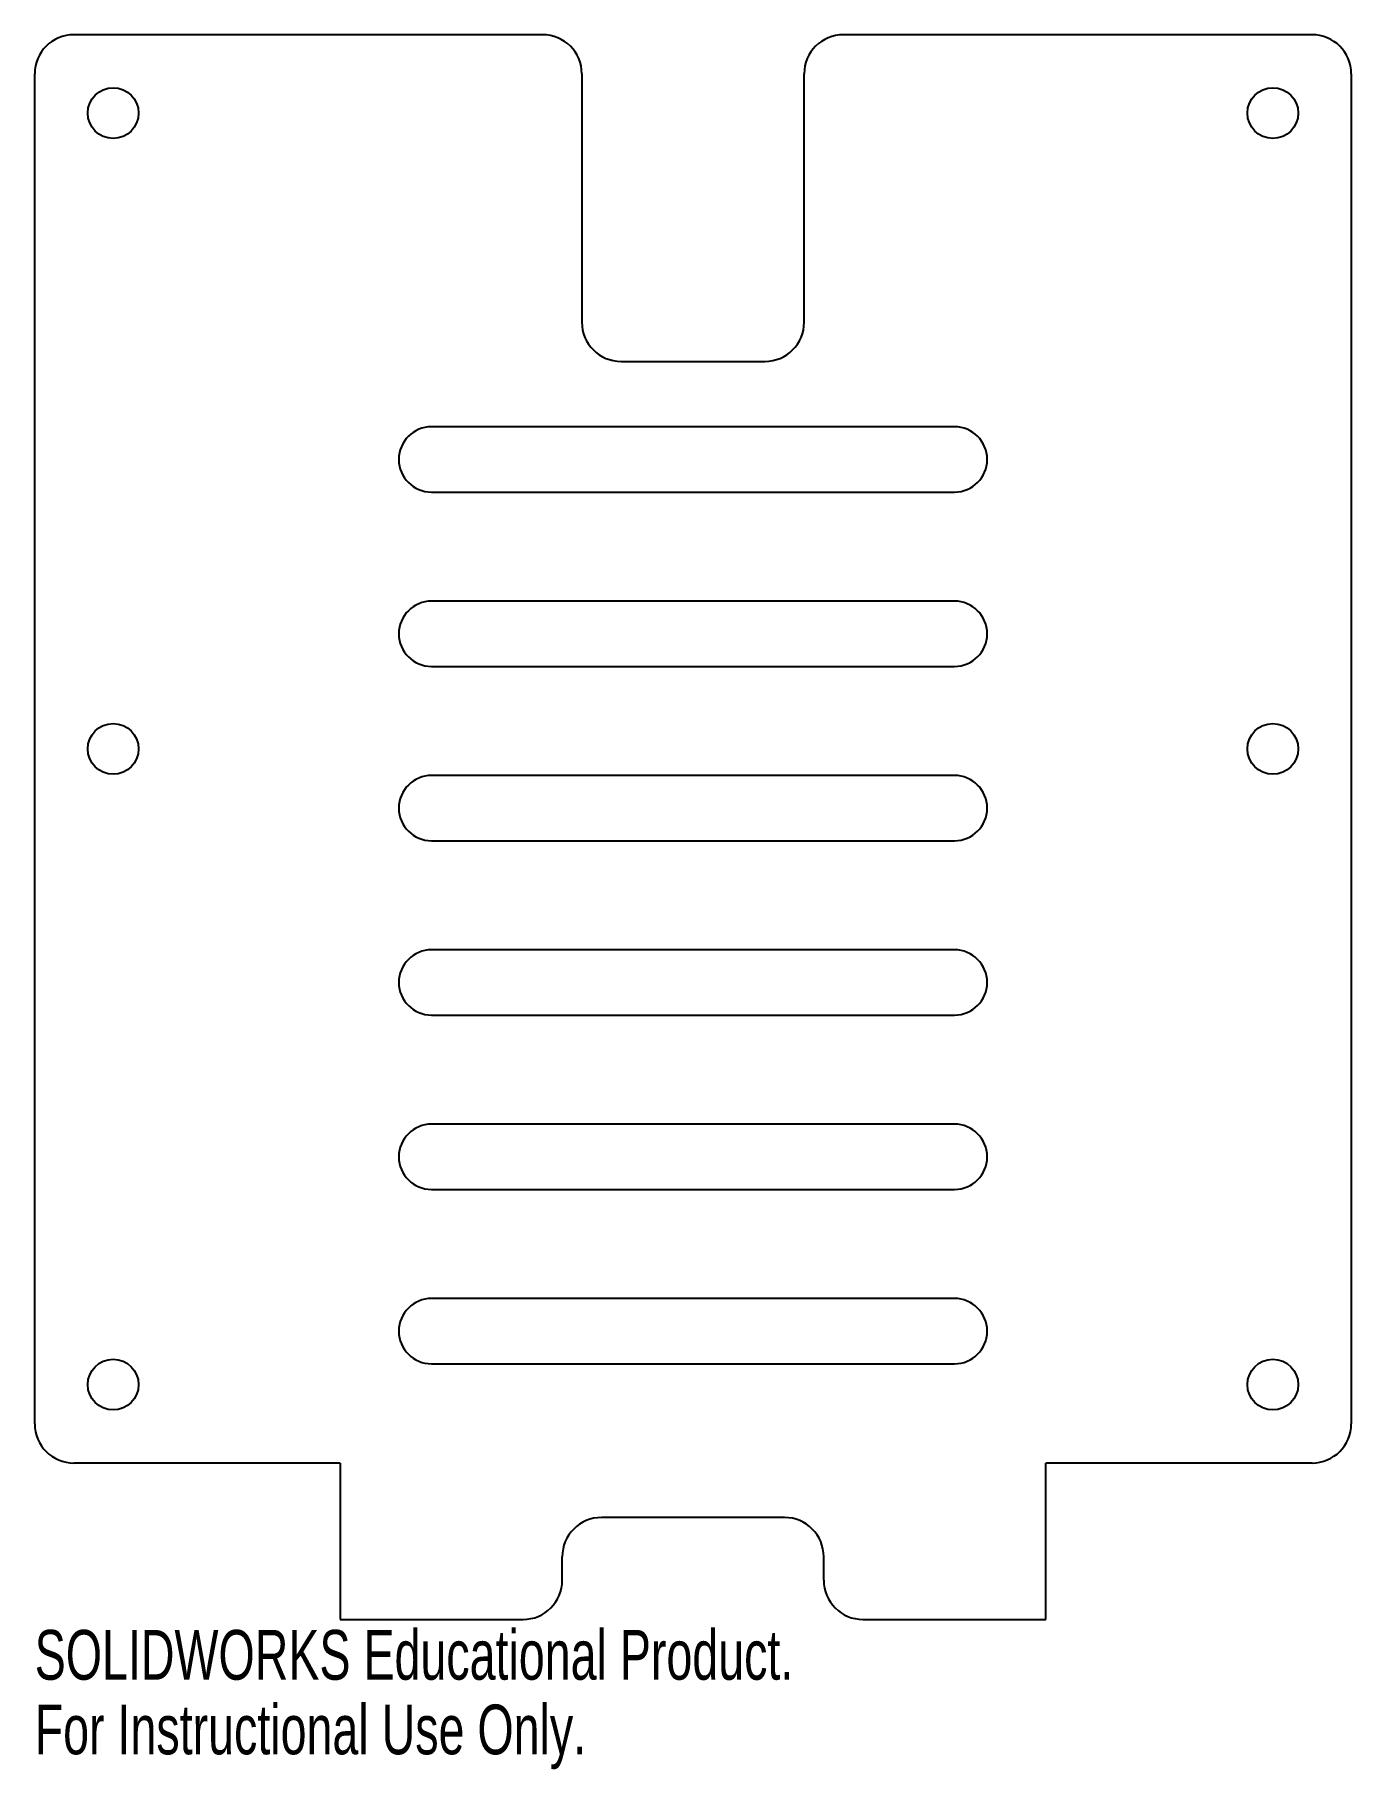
# Model space of a CAD drawing. Header units: inches. Extents: x -2.55 to 2.49, y -1.18 to 5.46.
import ezdxf

# ---------------------------------------------------------------- set-up
doc = ezdxf.new("R2010")
doc.units = ezdxf.units.IN
doc.header["$MEASUREMENT"] = 0
doc.styles.add('SLDTEXTSTYLE0', font='TXT', dxfattribs={"width": 0.7})

msp = doc.modelspace()

# ---------------------------------------------------------------- linework, layer by layer
at = {"color": 7, "linetype": 'Continuous', "lineweight": 25}
for p, q in [((-0.6042, 5.46), (-2.3964, 5.46)), ((2.338, 5.46), (0.5458, 5.46)), ((-2.5464, 0.1454), (-2.5464, 5.31)), ((-0.4542, 5.31), (-0.4542, 4.36)), ((0.3958, 4.36), (0.3958, 5.31)), ((2.488, 5.31), (2.488, 0.1454)), ((-0.3042, 4.21), (0.2458, 4.21)), ((0.9708, 3.96), (-1.0292, 3.96)), ((-1.0292, 3.71), (0.9708, 3.71)), ((0.9708, 3.293), (-1.0292, 3.293)), ((-1.0292, 3.043), (0.9708, 3.043)), ((0.9708, 2.626), (-1.0292, 2.626)), ((-1.0292, 2.376), (0.9708, 2.376)), ((0.9708, 1.959), (-1.0292, 1.959)), ((-1.0292, 1.709), (0.9708, 1.709)), ((0.9708, 1.292), (-1.0292, 1.292)), ((-1.0292, 1.042), (0.9708, 1.042)), ((0.9708, 0.625), (-1.0292, 0.625)), ((-1.0292, 0.375), (0.9708, 0.375)), ((-1.3788, -0.0046), (-2.3964, -0.0046)), ((-1.3788, -0.0046), (-1.3788, -0.6031)), ((2.338, -0.0046), (1.3205, -0.0046)), ((1.3205, -0.6031), (1.3205, -0.0046)), ((0.3208, -0.2131), (-0.3792, -0.2131)), ((-0.5292, -0.4531), (-0.5292, -0.3631)), ((0.4708, -0.4531), (0.4708, -0.3631)), ((-1.3788, -0.6031), (-0.6792, -0.6031)), ((0.6208, -0.6031), (1.3205, -0.6031))]:
    msp.add_line(p, q, dxfattribs=at)
for centre in [(-2.2464, 5.16), (2.188, 5.16), (-2.2464, 2.7277), (2.188, 2.7277), (-2.2464, 0.2954), (2.188, 0.2954)]:
    msp.add_circle(centre, 0.097, dxfattribs=at)
for centre, radius, start, end in [((-2.3964, 5.31), 0.15, 90, 180), ((-0.6042, 5.31), 0.15, 0, 90), ((0.5458, 5.31), 0.15, 90, 180), ((2.338, 5.31), 0.15, 0, 90), ((-0.3042, 4.36), 0.15, 180, 270), ((0.2458, 4.36), 0.15, 270, 0), ((-1.0292, 3.835), 0.125, 90, 270), ((0.9708, 3.835), 0.125, 270, 90), ((-1.0292, 3.168), 0.125, 90, 270), ((0.9708, 3.168), 0.125, 270, 90), ((-1.0292, 2.501), 0.125, 90, 270), ((0.9708, 2.501), 0.125, 270, 90), ((-1.0292, 1.834), 0.125, 90, 270), ((0.9708, 1.834), 0.125, 270, 90), ((-1.0292, 1.167), 0.125, 90, 270), ((0.9708, 1.167), 0.125, 270, 90), ((-1.0292, 0.5), 0.125, 90, 270), ((0.9708, 0.5), 0.125, 270, 90), ((-2.3964, 0.1454), 0.15, 180, 270), ((2.338, 0.1454), 0.15, 270, 0), ((-0.3792, -0.3631), 0.15, 90, 180), ((0.3208, -0.3631), 0.15, 0, 90), ((-0.6792, -0.4531), 0.15, 270, 0), ((0.6208, -0.4531), 0.15, 180, 270)]:
    msp.add_arc(centre, radius, start, end, dxfattribs=at)

# ---------------------------------------------------------------- texts
at = {"color": 7, "linetype": 'Continuous', "char_height": 0.1903, "attachment_point": 1, "style": 'SLDTEXTSTYLE0'}
for s, insert in [('SOLIDWORKS Educational Product.', (-2.5464, -0.6432)), ('For Instructional Use Only.', (-2.5464, -0.9287))]:
    msp.add_mtext(s, dxfattribs=dict(at, insert=insert))

doc.saveas('drawing.dxf')
